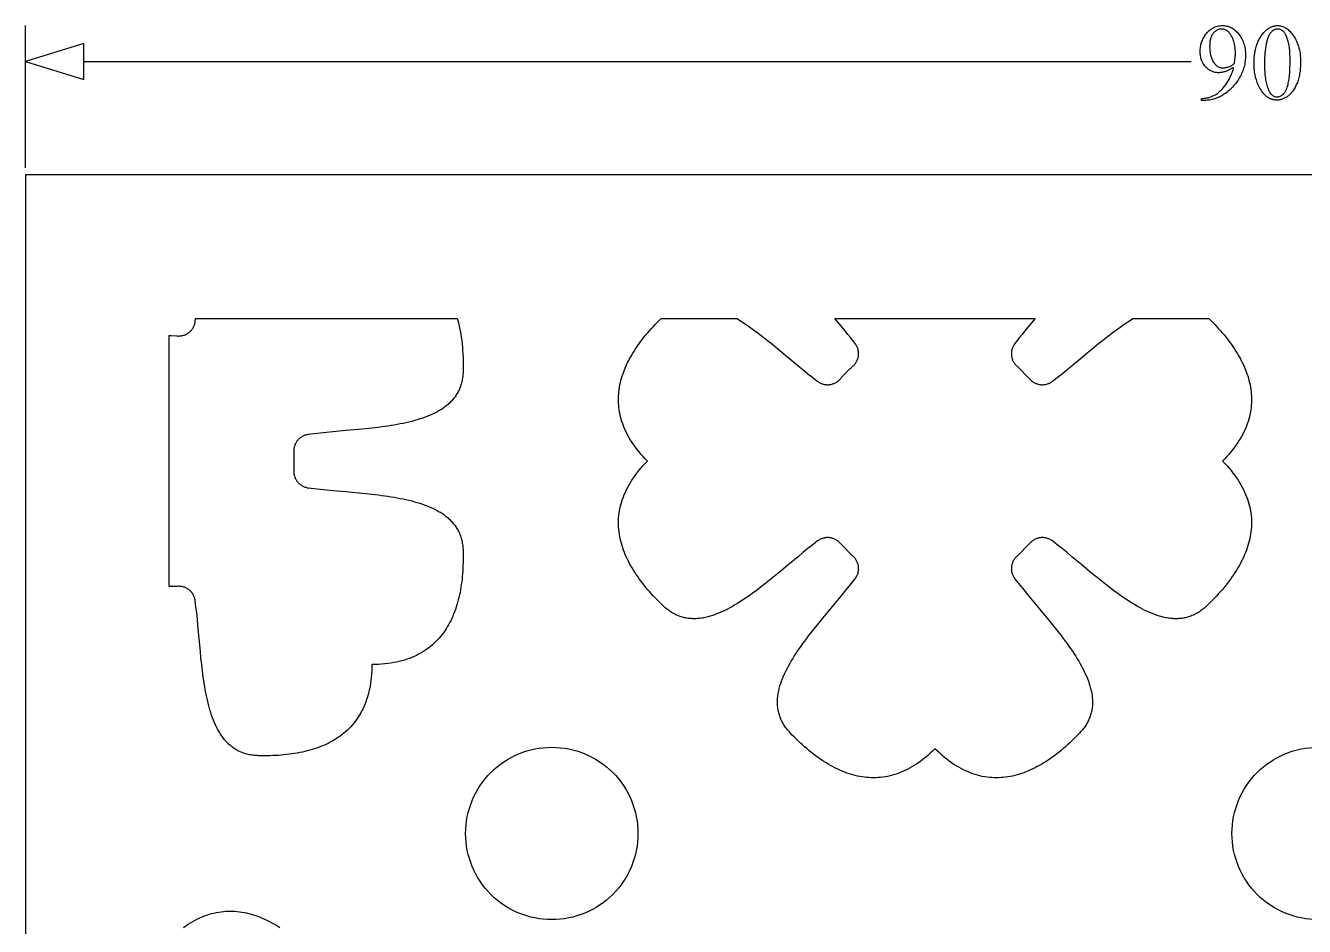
# Model space of a CAD drawing. Extents: x -1268 to 1319, y -900 to 956.
# Drawn here: x -629.1 to -183.9, y 638.5 to 952 of the extents above; entities that cross this region are included whole.
import ezdxf

# ---------------------------------------------------------------- set-up
doc = ezdxf.new("R2010")
doc.units = 0
doc.layers.add('DIMENSIONS', color=253, linetype='CONTINUOUS')
doc.layers.add('LAYER_1', color=7, linetype='CONTINUOUS')

msp = doc.modelspace()

# ---------------------------------------------------------------- linework, layer by layer
at = {"layer": 'DIMENSIONS'}
for points in [[(-629.08, 902.5), (-629.08, 951.98)], [(-608.85, 945.73), (-629.08, 939.48)], [(-608.85, 933.23), (-608.85, 945.73)], [(-629.08, 939.48), (-608.85, 933.23)], [(-608.85, 939.48), (-223.26, 939.48)]]:
    msp.add_lwpolyline(points, dxfattribs=at)
for points in [[(-219.64, 925.95), (-219.64, 926.63), (-219.34, 926.64), (-219.05, 926.66), (-218.75, 926.68), (-218.46, 926.72), (-218.17, 926.76), (-217.89, 926.81), (-217.61, 926.86), (-217.33, 926.93), (-217.05, 927), (-216.77, 927.09), (-216.5, 927.18), (-216.23, 927.27), (-215.96, 927.38), (-215.7, 927.5), (-215.44, 927.62), (-215.18, 927.75), (-214.92, 927.89), (-214.66, 928.04), (-214.41, 928.21), (-214.15, 928.39), (-213.9, 928.58), (-213.65, 928.78), (-213.4, 929), (-213.15, 929.23), (-212.9, 929.47), (-212.65, 929.73), (-212.4, 929.99), (-212.16, 930.27), (-211.91, 930.57), (-211.67, 930.87), (-211.43, 931.19), (-211.19, 931.52), (-210.95, 931.86), (-210.72, 932.2), (-210.51, 932.55), (-210.3, 932.9), (-210.1, 933.25), (-209.91, 933.61), (-209.73, 933.98), (-209.55, 934.34), (-209.39, 934.72), (-209.24, 935.09), (-209.09, 935.47), (-208.96, 935.86), (-208.83, 936.25), (-208.71, 936.64), (-208.6, 937.04), (-208.5, 937.44), (-208.86, 937.21), (-209.22, 937), (-209.57, 936.8), (-209.92, 936.62), (-210.26, 936.46), (-210.6, 936.3), (-210.93, 936.16), (-211.26, 936.04), (-211.59, 935.93), (-211.91, 935.84), (-212.22, 935.76), (-212.54, 935.69), (-212.84, 935.64), (-213.15, 935.6), (-213.45, 935.58), (-213.74, 935.57), (-214.07, 935.58), (-214.39, 935.61), (-214.7, 935.65), (-215.01, 935.7), (-215.31, 935.77), (-215.61, 935.86), (-215.9, 935.96), (-216.19, 936.08), (-216.47, 936.22), (-216.74, 936.37), (-217.01, 936.54), (-217.27, 936.72), (-217.53, 936.92), (-217.78, 937.13), (-218.02, 937.37), (-218.26, 937.61), (-218.49, 937.87), (-218.7, 938.14), (-218.9, 938.42), (-219.08, 938.71), (-219.25, 939.02), (-219.4, 939.33), (-219.54, 939.65), (-219.67, 939.98), (-219.78, 940.33), (-219.87, 940.68), (-219.95, 941.05), (-220.02, 941.42), (-220.07, 941.81), (-220.11, 942.2), (-220.13, 942.61), (-220.14, 943.02), (-220.13, 943.43), (-220.11, 943.83), (-220.07, 944.23), (-220.02, 944.62), (-219.95, 945), (-219.87, 945.38), (-219.78, 945.76), (-219.67, 946.13), (-219.54, 946.49), (-219.4, 946.84), (-219.25, 947.2), (-219.08, 947.54), (-218.9, 947.88), (-218.7, 948.22), (-218.49, 948.54), (-218.26, 948.87), (-217.97, 949.24), (-217.67, 949.6), (-217.36, 949.93), (-217.04, 950.23), (-216.71, 950.51), (-216.36, 950.77), (-216.01, 951), (-215.64, 951.2), (-215.27, 951.39), (-214.88, 951.55), (-214.49, 951.68), (-214.08, 951.79), (-213.66, 951.87), (-213.23, 951.93), (-212.79, 951.97), (-212.34, 951.98), (-211.96, 951.97), (-211.58, 951.94), (-211.22, 951.89), (-210.86, 951.82), (-210.5, 951.74), (-210.15, 951.63), (-209.81, 951.5), (-209.48, 951.35), (-209.16, 951.18), (-208.84, 950.99), (-208.52, 950.78), (-208.22, 950.55), (-207.92, 950.3), (-207.63, 950.04), (-207.34, 949.75), (-207.07, 949.44), (-206.74, 949.04), (-206.44, 948.63), (-206.15, 948.21), (-205.89, 947.77), (-205.65, 947.32), (-205.43, 946.87), (-205.23, 946.4), (-205.05, 945.92), (-204.89, 945.43), (-204.75, 944.92), (-204.64, 944.41), (-204.54, 943.88), (-204.47, 943.34), (-204.42, 942.79), (-204.39, 942.23), (-204.37, 941.66), (-204.38, 941.14), (-204.41, 940.63), (-204.45, 940.12), (-204.5, 939.61), (-204.57, 939.11), (-204.66, 938.61), (-204.77, 938.12), (-204.89, 937.63), (-205.02, 937.15), (-205.17, 936.67), (-205.34, 936.2), (-205.53, 935.73), (-205.73, 935.26), (-205.94, 934.8), (-206.17, 934.34), (-206.42, 933.89), (-206.68, 933.44), (-206.96, 933.01), (-207.25, 932.58), (-207.54, 932.16), (-207.86, 931.75), (-208.18, 931.36), (-208.52, 930.97), (-208.87, 930.59), (-209.23, 930.22), (-209.61, 929.86), (-209.99, 929.51), (-210.39, 929.17), (-210.81, 928.84), (-211.23, 928.52), (-211.67, 928.21), (-212.12, 927.91), (-212.49, 927.67), (-212.87, 927.45), (-213.25, 927.24), (-213.64, 927.05), (-214.03, 926.87), (-214.42, 926.71), (-214.82, 926.57), (-215.22, 926.44), (-215.63, 926.33), (-216.04, 926.23), (-216.45, 926.14), (-216.87, 926.07), (-217.29, 926.02), (-217.72, 925.98), (-218.15, 925.96), (-218.59, 925.95)], [(-208.21, 938.8), (-208.06, 939.94), (-207.96, 940.96), (-207.92, 941.42), (-207.9, 941.86), (-207.88, 942.26), (-207.88, 942.64), (-207.89, 943.09), (-207.92, 943.55), (-207.96, 944.02), (-208.03, 944.5), (-208.12, 944.98), (-208.22, 945.48), (-208.34, 945.98), (-208.49, 946.5), (-208.65, 947), (-208.82, 947.48), (-209.01, 947.92), (-209.22, 948.33), (-209.44, 948.71), (-209.56, 948.89), (-209.68, 949.07), (-209.81, 949.23), (-209.94, 949.39), (-210.07, 949.54), (-210.21, 949.68), (-210.35, 949.81), (-210.49, 949.94), (-210.64, 950.05), (-210.79, 950.16), (-210.94, 950.26), (-211.09, 950.35), (-211.24, 950.44), (-211.4, 950.51), (-211.56, 950.57), (-211.72, 950.63), (-211.89, 950.68), (-212.05, 950.72), (-212.22, 950.75), (-212.39, 950.77), (-212.57, 950.78), (-212.75, 950.79), (-212.95, 950.78), (-213.15, 950.76), (-213.35, 950.73), (-213.54, 950.69), (-213.73, 950.64), (-213.92, 950.58), (-214.1, 950.5), (-214.28, 950.42), (-214.46, 950.32), (-214.64, 950.21), (-214.81, 950.09), (-214.98, 949.96), (-215.14, 949.81), (-215.31, 949.66), (-215.47, 949.49), (-215.62, 949.31), (-215.77, 949.12), (-215.91, 948.92), (-216.04, 948.71), (-216.16, 948.48), (-216.27, 948.25), (-216.37, 948), (-216.47, 947.74), (-216.55, 947.48), (-216.62, 947.2), (-216.68, 946.9), (-216.74, 946.6), (-216.78, 946.29), (-216.81, 945.96), (-216.84, 945.63), (-216.85, 945.28), (-216.86, 944.92), (-216.85, 944.44), (-216.83, 943.98), (-216.8, 943.52), (-216.75, 943.08), (-216.7, 942.66), (-216.63, 942.24), (-216.54, 941.84), (-216.45, 941.46), (-216.34, 941.08), (-216.22, 940.72), (-216.08, 940.38), (-215.93, 940.04), (-215.77, 939.72), (-215.6, 939.41), (-215.41, 939.12), (-215.22, 938.84), (-215.06, 938.65), (-214.91, 938.47), (-214.75, 938.3), (-214.58, 938.14), (-214.41, 938), (-214.24, 937.87), (-214.06, 937.75), (-213.88, 937.65), (-213.69, 937.56), (-213.5, 937.48), (-213.31, 937.41), (-213.11, 937.35), (-212.9, 937.31), (-212.69, 937.28), (-212.48, 937.26), (-212.27, 937.25), (-212.05, 937.26), (-211.82, 937.28), (-211.59, 937.31), (-211.34, 937.35), (-211.08, 937.41), (-210.82, 937.48), (-210.54, 937.56), (-210.26, 937.66), (-209.97, 937.76), (-209.69, 937.88), (-209.42, 938.01), (-209.16, 938.15), (-208.91, 938.29), (-208.67, 938.45), (-208.44, 938.62)], [(-201.39, 938.82), (-201.38, 939.35), (-201.37, 939.87), (-201.34, 940.38), (-201.31, 940.88), (-201.26, 941.38), (-201.21, 941.86), (-201.14, 942.33), (-201.07, 942.8), (-200.98, 943.26), (-200.88, 943.7), (-200.78, 944.14), (-200.66, 944.57), (-200.54, 944.99), (-200.4, 945.39), (-200.25, 945.79), (-200.1, 946.19), (-199.93, 946.57), (-199.76, 946.93), (-199.58, 947.29), (-199.4, 947.63), (-199.21, 947.96), (-199.01, 948.28), (-198.81, 948.59), (-198.59, 948.88), (-198.38, 949.16), (-198.15, 949.43), (-197.92, 949.69), (-197.68, 949.93), (-197.44, 950.16), (-197.19, 950.38), (-196.93, 950.59), (-196.67, 950.79), (-196.46, 950.93), (-196.25, 951.07), (-196.04, 951.19), (-195.83, 951.31), (-195.62, 951.42), (-195.41, 951.52), (-195.2, 951.6), (-194.98, 951.68), (-194.77, 951.75), (-194.55, 951.81), (-194.33, 951.87), (-194.12, 951.91), (-193.9, 951.94), (-193.68, 951.96), (-193.46, 951.98), (-193.24, 951.98), (-192.88, 951.97), (-192.53, 951.94), (-192.18, 951.88), (-191.84, 951.8), (-191.5, 951.7), (-191.16, 951.57), (-190.84, 951.42), (-190.51, 951.25), (-190.19, 951.06), (-189.87, 950.84), (-189.56, 950.6), (-189.26, 950.33), (-188.95, 950.05), (-188.66, 949.74), (-188.36, 949.41), (-188.08, 949.05), (-187.73, 948.59), (-187.41, 948.1), (-187.11, 947.6), (-186.83, 947.07), (-186.57, 946.53), (-186.34, 945.97), (-186.12, 945.38), (-185.93, 944.77), (-185.77, 944.15), (-185.62, 943.5), (-185.5, 942.84), (-185.4, 942.15), (-185.32, 941.45), (-185.26, 940.72), (-185.23, 939.97), (-185.22, 939.21), (-185.22, 938.67), (-185.24, 938.14), (-185.26, 937.62), (-185.3, 937.11), (-185.34, 936.62), (-185.4, 936.13), (-185.46, 935.65), (-185.53, 935.18), (-185.62, 934.73), (-185.71, 934.28), (-185.81, 933.84), (-185.92, 933.42), (-186.05, 933), (-186.18, 932.59), (-186.32, 932.2), (-186.47, 931.81), (-186.63, 931.44), (-186.8, 931.08), (-186.97, 930.73), (-187.14, 930.4), (-187.32, 930.08), (-187.51, 929.77), (-187.7, 929.47), (-187.9, 929.19), (-188.1, 928.92), (-188.31, 928.66), (-188.52, 928.42), (-188.74, 928.19), (-188.97, 927.97), (-189.2, 927.77), (-189.43, 927.58), (-189.67, 927.4), (-189.91, 927.23), (-190.16, 927.08), (-190.4, 926.93), (-190.64, 926.8), (-190.87, 926.67), (-191.11, 926.56), (-191.35, 926.46), (-191.58, 926.37), (-191.82, 926.29), (-192.05, 926.22), (-192.28, 926.16), (-192.51, 926.11), (-192.74, 926.07), (-192.97, 926.05), (-193.2, 926.03), (-193.42, 926.02), (-193.65, 926.03), (-193.87, 926.04), (-194.08, 926.06), (-194.3, 926.09), (-194.51, 926.13), (-194.72, 926.17), (-194.93, 926.23), (-195.14, 926.29), (-195.34, 926.36), (-195.54, 926.44), (-195.74, 926.52), (-195.94, 926.62), (-196.13, 926.72), (-196.32, 926.83), (-196.51, 926.95), (-196.7, 927.08), (-196.89, 927.22), (-197.07, 927.36), (-197.25, 927.51), (-197.43, 927.67), (-197.6, 927.84), (-197.78, 928.02), (-198.11, 928.4), (-198.44, 928.81), (-198.77, 929.26), (-199.08, 929.74), (-199.38, 930.25), (-199.62, 930.7), (-199.85, 931.16), (-200.06, 931.63), (-200.26, 932.12), (-200.44, 932.61), (-200.6, 933.12), (-200.75, 933.64), (-200.89, 934.17), (-201, 934.71), (-201.11, 935.26), (-201.19, 935.83), (-201.26, 936.4), (-201.32, 936.99), (-201.36, 937.59), (-201.38, 938.2)], [(-197.77, 938.36), (-197.77, 937.72), (-197.75, 937.1), (-197.73, 936.49), (-197.69, 935.9), (-197.65, 935.32), (-197.6, 934.75), (-197.53, 934.21), (-197.46, 933.67), (-197.37, 933.15), (-197.28, 932.65), (-197.17, 932.16), (-197.06, 931.68), (-196.93, 931.22), (-196.8, 930.78), (-196.66, 930.35), (-196.5, 929.93), (-196.37, 929.6), (-196.22, 929.29), (-196.07, 929), (-195.91, 928.73), (-195.74, 928.48), (-195.57, 928.26), (-195.39, 928.06), (-195.19, 927.87), (-194.99, 927.71), (-194.79, 927.57), (-194.57, 927.45), (-194.35, 927.36), (-194.11, 927.28), (-193.87, 927.23), (-193.62, 927.2), (-193.37, 927.19), (-193.12, 927.2), (-192.87, 927.24), (-192.61, 927.31), (-192.35, 927.41), (-192.09, 927.54), (-191.83, 927.69), (-191.57, 927.87), (-191.3, 928.08), (-191.17, 928.2), (-191.04, 928.32), (-190.92, 928.46), (-190.8, 928.6), (-190.69, 928.76), (-190.57, 928.92), (-190.47, 929.09), (-190.36, 929.28), (-190.26, 929.47), (-190.17, 929.67), (-189.99, 930.1), (-189.83, 930.57), (-189.68, 931.08), (-189.58, 931.48), (-189.48, 931.91), (-189.39, 932.36), (-189.31, 932.82), (-189.23, 933.31), (-189.16, 933.82), (-189.1, 934.35), (-189.04, 934.9), (-189, 935.47), (-188.95, 936.06), (-188.92, 936.67), (-188.89, 937.3), (-188.85, 938.62), (-188.83, 940.02), (-188.85, 941.07), (-188.89, 942.07), (-188.92, 942.55), (-188.96, 943.03), (-189, 943.49), (-189.05, 943.94), (-189.11, 944.38), (-189.18, 944.81), (-189.25, 945.23), (-189.33, 945.64), (-189.42, 946.03), (-189.51, 946.42), (-189.61, 946.79), (-189.72, 947.15), (-189.89, 947.66), (-190.07, 948.14), (-190.27, 948.57), (-190.48, 948.96), (-190.59, 949.15), (-190.7, 949.32), (-190.81, 949.48), (-190.93, 949.64), (-191.05, 949.78), (-191.18, 949.92), (-191.3, 950.04), (-191.43, 950.16), (-191.63, 950.3), (-191.83, 950.42), (-192.04, 950.53), (-192.27, 950.61), (-192.5, 950.68), (-192.74, 950.73), (-193, 950.76), (-193.26, 950.77), (-193.41, 950.76), (-193.57, 950.75), (-193.72, 950.73), (-193.87, 950.7), (-194.01, 950.66), (-194.16, 950.61), (-194.3, 950.55), (-194.44, 950.49), (-194.58, 950.41), (-194.72, 950.33), (-194.85, 950.24), (-194.98, 950.13), (-195.11, 950.02), (-195.24, 949.91), (-195.37, 949.78), (-195.49, 949.64), (-195.65, 949.44), (-195.81, 949.23), (-195.96, 949.01), (-196.1, 948.77), (-196.24, 948.51), (-196.36, 948.25), (-196.49, 947.97), (-196.6, 947.67), (-196.71, 947.37), (-196.82, 947.05), (-196.91, 946.71), (-197, 946.36), (-197.09, 946), (-197.16, 945.62), (-197.23, 945.23), (-197.3, 944.83), (-197.41, 944.01), (-197.5, 943.19), (-197.59, 942.38), (-197.65, 941.57), (-197.71, 940.76), (-197.74, 939.96), (-197.77, 939.16)]]:
    msp.add_lwpolyline(points, close=True, dxfattribs=at)
at = {"layer": 'LAYER_1'}
for points in [[(-629.08, -900), (270.92, -900), (270.92, 900), (-629.08, 900)], [(-476.77, 831.66), (-476.79, 831.18), (-476.82, 830.71), (-476.86, 830.24), (-476.91, 829.79), (-476.97, 829.34), (-477.04, 828.9), (-477.13, 828.46), (-477.22, 828.04), (-477.32, 827.62), (-477.44, 827.21), (-477.56, 826.8), (-477.7, 826.41), (-477.84, 826.02), (-477.99, 825.64), (-478.16, 825.26), (-478.33, 824.89), (-478.51, 824.53), (-478.71, 824.18), (-478.91, 823.83), (-479.12, 823.49), (-479.34, 823.16), (-479.56, 822.83), (-479.8, 822.51), (-480.05, 822.2), (-480.3, 821.89), (-480.56, 821.59), (-480.83, 821.29), (-481.11, 821), (-481.4, 820.72), (-481.69, 820.44), (-481.99, 820.17), (-482.31, 819.9), (-482.62, 819.64), (-482.95, 819.39), (-483.28, 819.14), (-483.62, 818.9), (-483.97, 818.66), (-484.32, 818.43), (-484.68, 818.2), (-485.05, 817.98), (-485.43, 817.76), (-485.81, 817.55), (-486.59, 817.14), (-487.4, 816.75), (-488.23, 816.38), (-489.08, 816.03), (-489.96, 815.69), (-490.86, 815.37), (-491.77, 815.07), (-492.71, 814.78), (-493.67, 814.51), (-494.64, 814.25), (-495.63, 814), (-496.64, 813.77), (-497.66, 813.55), (-498.7, 813.34), (-499.74, 813.14), (-500.8, 812.96), (-501.88, 812.78), (-502.96, 812.62), (-504.05, 812.46), (-505.15, 812.31), (-506.26, 812.16), (-508.49, 811.9), (-510.75, 811.65), (-513.01, 811.43), (-517.56, 811.01), (-522.06, 810.6), (-524.28, 810.39), (-526.46, 810.17), (-528.61, 809.92), (-529.67, 809.8), (-530.71, 809.66), (-531, 809.61), (-531.28, 809.56), (-531.55, 809.48), (-531.82, 809.4), (-532.08, 809.3), (-532.33, 809.19), (-532.58, 809.07), (-532.82, 808.94), (-533.05, 808.8), (-533.28, 808.65), (-533.5, 808.49), (-533.71, 808.31), (-533.91, 808.13), (-534.1, 807.94), (-534.28, 807.75), (-534.45, 807.54), (-534.62, 807.32), (-534.77, 807.1), (-534.91, 806.87), (-535.05, 806.64), (-535.17, 806.4), (-535.28, 806.15), (-535.38, 805.9), (-535.47, 805.64), (-535.54, 805.37), (-535.6, 805.11), (-535.65, 804.83), (-535.69, 804.56), (-535.72, 804.28), (-535.73, 804), (-535.72, 803.71), (-535.71, 803.42), (-535.71, 797.36), (-535.72, 797.08), (-535.73, 796.79), (-535.72, 796.51), (-535.69, 796.23), (-535.65, 795.95), (-535.6, 795.68), (-535.54, 795.41), (-535.47, 795.15), (-535.38, 794.89), (-535.28, 794.64), (-535.17, 794.39), (-535.05, 794.15), (-534.91, 793.91), (-534.77, 793.69), (-534.62, 793.46), (-534.45, 793.25), (-534.28, 793.04), (-534.1, 792.84), (-533.91, 792.65), (-533.71, 792.47), (-533.5, 792.3), (-533.28, 792.14), (-533.05, 791.99), (-532.82, 791.85), (-532.58, 791.71), (-532.33, 791.59), (-532.08, 791.49), (-531.82, 791.39), (-531.55, 791.3), (-531.28, 791.23), (-531, 791.17), (-530.71, 791.13), (-528.61, 790.86), (-526.46, 790.62), (-524.28, 790.4), (-522.06, 790.19), (-517.56, 789.78), (-515.29, 789.57), (-513.01, 789.36), (-510.75, 789.13), (-508.49, 788.89), (-506.26, 788.62), (-505.15, 788.48), (-504.05, 788.33), (-502.96, 788.17), (-501.88, 788.01), (-500.8, 787.83), (-499.74, 787.64), (-498.7, 787.45), (-497.66, 787.24), (-496.64, 787.02), (-495.63, 786.79), (-494.64, 786.54), (-493.67, 786.28), (-492.71, 786.01), (-491.77, 785.72), (-490.86, 785.42), (-489.96, 785.1), (-489.08, 784.76), (-488.23, 784.41), (-487.4, 784.04), (-486.59, 783.65), (-485.81, 783.24), (-485.43, 783.03), (-485.05, 782.81), (-484.68, 782.59), (-484.32, 782.36), (-483.97, 782.13), (-483.62, 781.89), (-483.28, 781.65), (-482.95, 781.4), (-482.62, 781.14), (-482.31, 780.88), (-481.99, 780.62), (-481.69, 780.35), (-481.4, 780.07), (-481.11, 779.79), (-480.83, 779.5), (-480.56, 779.2), (-480.3, 778.9), (-480.05, 778.59), (-479.8, 778.28), (-479.56, 777.96), (-479.34, 777.63), (-479.12, 777.3), (-478.91, 776.96), (-478.71, 776.61), (-478.51, 776.26), (-478.33, 775.89), (-478.16, 775.53), (-477.99, 775.15), (-477.84, 774.77), (-477.7, 774.38), (-477.56, 773.98), (-477.44, 773.58), (-477.32, 773.17), (-477.22, 772.75), (-477.13, 772.33), (-477.04, 771.89), (-476.97, 771.45), (-476.91, 771), (-476.86, 770.54), (-476.82, 770.08), (-476.79, 769.61), (-476.77, 769.12), (-476.75, 768.11), (-476.75, 767.11), (-476.75, 766.11), (-476.77, 765.12), (-476.8, 764.13), (-476.84, 763.16), (-476.9, 762.19), (-476.97, 761.23), (-477.05, 760.27), (-477.14, 759.33), (-477.25, 758.39), (-477.38, 757.46), (-477.52, 756.54), (-477.67, 755.64), (-477.84, 754.74), (-478.02, 753.85), (-478.22, 752.97), (-478.43, 752.11), (-478.66, 751.25), (-478.91, 750.41), (-479.17, 749.58), (-479.44, 748.76), (-479.74, 747.95), (-480.05, 747.16), (-480.37, 746.38), (-480.72, 745.61), (-481.08, 744.86), (-481.46, 744.12), (-481.85, 743.4), (-482.27, 742.69), (-482.7, 741.99), (-483.15, 741.31), (-483.62, 740.65), (-484.11, 740), (-484.61, 739.37), (-485.14, 738.76), (-485.68, 738.16), (-486.25, 737.58), (-486.83, 737.02), (-487.44, 736.48), (-488.06, 735.95), (-488.71, 735.44), (-489.37, 734.95), (-490.06, 734.48), (-490.77, 734.03), (-491.5, 733.6), (-492.25, 733.19), (-493.02, 732.8), (-493.81, 732.44), (-494.63, 732.09), (-495.47, 731.76), (-496.33, 731.46), (-497.21, 731.17), (-498.12, 730.91), (-499.05, 730.67), (-500, 730.46), (-500.97, 730.27), (-501.97, 730.1), (-503, 729.96), (-504.05, 729.84), (-505.12, 729.74), (-506.22, 729.67), (-507.34, 729.62), (-508.49, 729.6), (-508.51, 728.46), (-508.55, 727.33), (-508.62, 726.24), (-508.72, 725.16), (-508.84, 724.12), (-508.98, 723.09), (-509.15, 722.09), (-509.34, 721.12), (-509.56, 720.16), (-509.8, 719.23), (-510.06, 718.33), (-510.34, 717.44), (-510.64, 716.58), (-510.97, 715.74), (-511.32, 714.93), (-511.69, 714.13), (-512.08, 713.36), (-512.49, 712.61), (-512.92, 711.88), (-513.37, 711.18), (-513.84, 710.49), (-514.32, 709.82), (-514.83, 709.18), (-515.36, 708.55), (-515.9, 707.95), (-516.47, 707.37), (-517.04, 706.8), (-517.64, 706.26), (-518.26, 705.73), (-518.89, 705.22), (-519.53, 704.74), (-520.2, 704.27), (-520.88, 703.82), (-521.57, 703.38), (-522.28, 702.97), (-523, 702.57), (-523.74, 702.19), (-524.5, 701.83), (-525.26, 701.49), (-526.04, 701.16), (-526.84, 700.85), (-527.64, 700.56), (-528.46, 700.28), (-529.29, 700.02), (-530.13, 699.78), (-530.99, 699.55), (-531.86, 699.34), (-532.73, 699.14), (-533.62, 698.96), (-534.52, 698.79), (-535.43, 698.63), (-536.34, 698.5), (-537.27, 698.37), (-538.21, 698.26), (-539.15, 698.17), (-540.11, 698.08), (-541.07, 698.01), (-542.04, 697.96), (-543.02, 697.92), (-544, 697.89), (-544.99, 697.87), (-545.99, 697.86), (-547, 697.87), (-548.01, 697.89), (-548.49, 697.91), (-548.96, 697.94), (-549.43, 697.98), (-549.88, 698.03), (-550.33, 698.09), (-550.77, 698.16), (-551.21, 698.24), (-551.63, 698.34), (-552.05, 698.44), (-552.46, 698.56), (-552.87, 698.68), (-553.26, 698.81), (-553.65, 698.96), (-554.03, 699.11), (-554.41, 699.28), (-554.78, 699.45), (-555.14, 699.63), (-555.49, 699.82), (-555.84, 700.02), (-556.18, 700.23), (-556.51, 700.45), (-556.84, 700.68), (-557.16, 700.92), (-557.47, 701.16), (-557.78, 701.42), (-558.08, 701.68), (-558.38, 701.95), (-558.67, 702.23), (-558.95, 702.51), (-559.23, 702.81), (-559.5, 703.11), (-559.77, 703.42), (-560.03, 703.74), (-560.28, 704.07), (-560.53, 704.4), (-560.77, 704.74), (-561.01, 705.09), (-561.24, 705.44), (-561.47, 705.8), (-561.69, 706.17), (-561.91, 706.54), (-562.12, 706.93), (-562.53, 707.71), (-562.92, 708.51), (-563.29, 709.35), (-563.65, 710.2), (-563.98, 711.08), (-564.3, 711.97), (-564.6, 712.89), (-564.89, 713.83), (-565.17, 714.79), (-565.42, 715.76), (-565.67, 716.75), (-565.9, 717.76), (-566.12, 718.78), (-566.33, 719.81), (-566.53, 720.86), (-566.71, 721.92), (-566.89, 722.99), (-567.06, 724.08), (-567.21, 725.17), (-567.36, 726.27), (-567.51, 727.38), (-567.77, 729.61), (-568.02, 731.87), (-568.24, 734.13), (-568.66, 738.67), (-569.07, 743.17), (-569.28, 745.39), (-569.51, 747.58), (-569.75, 749.73), (-569.88, 750.78), (-570.01, 751.83), (-570.06, 752.11), (-570.12, 752.39), (-570.19, 752.67), (-570.27, 752.93), (-570.37, 753.19), (-570.48, 753.45), (-570.6, 753.7), (-570.73, 753.94), (-570.87, 754.17), (-571.02, 754.4), (-571.18, 754.61), (-571.36, 754.82), (-571.54, 755.02), (-571.73, 755.22), (-571.93, 755.4), (-572.13, 755.57), (-572.35, 755.74), (-572.57, 755.89), (-572.8, 756.03), (-573.03, 756.16), (-573.27, 756.29), (-573.52, 756.4), (-573.77, 756.5), (-574.03, 756.58), (-574.3, 756.66), (-574.57, 756.72), (-574.84, 756.77), (-575.11, 756.81), (-575.39, 756.83), (-575.67, 756.84), (-575.96, 756.84), (-576.25, 756.82), (-579.08, 756.82), (-579.08, 779.67), (-579.08, 821.11), (-579.08, 844.07), (-578.35, 844.07), (-576.5, 843.99), (-576.25, 843.97), (-575.96, 843.95), (-575.67, 843.95), (-575.39, 843.96), (-575.11, 843.98), (-574.84, 844.02), (-574.57, 844.07), (-574.3, 844.13), (-574.03, 844.21), (-573.77, 844.29), (-573.52, 844.39), (-573.27, 844.5), (-573.03, 844.62), (-572.8, 844.76), (-572.57, 844.9), (-572.35, 845.05), (-572.13, 845.22), (-571.93, 845.39), (-571.73, 845.57), (-571.54, 845.76), (-571.36, 845.97), (-571.18, 846.17), (-571.02, 846.39), (-570.87, 846.62), (-570.73, 846.85), (-570.6, 847.09), (-570.48, 847.34), (-570.37, 847.59), (-570.27, 847.86), (-570.19, 848.12), (-570.12, 848.4), (-570.06, 848.67), (-570.01, 848.96), (-569.88, 850), (-478.8, 850), (-478.51, 848.96), (-478.24, 847.91), (-478, 846.84), (-477.78, 845.75), (-477.58, 844.64), (-477.41, 843.53), (-477.25, 842.4), (-477.12, 841.25), (-477.01, 840.09), (-476.92, 838.92), (-476.85, 837.74), (-476.79, 836.54), (-476.76, 835.34), (-476.75, 834.12), (-476.75, 832.9)], [(-212.37, 800.39), (-211.57, 799.57), (-210.81, 798.74), (-210.08, 797.92), (-209.39, 797.09), (-208.74, 796.26), (-208.11, 795.44), (-207.52, 794.61), (-206.97, 793.79), (-206.45, 792.96), (-205.96, 792.14), (-205.5, 791.31), (-205.08, 790.49), (-204.68, 789.66), (-204.32, 788.84), (-203.99, 788.02), (-203.69, 787.19), (-203.42, 786.37), (-203.18, 785.55), (-202.97, 784.73), (-202.79, 783.91), (-202.63, 783.1), (-202.51, 782.28), (-202.41, 781.46), (-202.34, 780.65), (-202.3, 779.84), (-202.28, 779.03), (-202.29, 778.22), (-202.33, 777.41), (-202.39, 776.6), (-202.48, 775.8), (-202.59, 775), (-202.73, 774.2), (-202.89, 773.4), (-203.08, 772.6), (-203.29, 771.81), (-203.52, 771.02), (-203.77, 770.23), (-204.05, 769.44), (-204.35, 768.65), (-204.67, 767.87), (-205.01, 767.09), (-205.37, 766.31), (-205.76, 765.54), (-206.16, 764.77), (-206.58, 764), (-207.03, 763.23), (-207.49, 762.47), (-207.97, 761.71), (-208.47, 760.95), (-208.98, 760.2), (-209.52, 759.45), (-210.07, 758.7), (-210.64, 757.96), (-211.22, 757.21), (-211.82, 756.48), (-212.44, 755.75), (-213.07, 755.02), (-213.72, 754.29), (-214.38, 753.57), (-215.05, 752.85), (-215.74, 752.14), (-216.44, 751.43), (-217.16, 750.72), (-217.89, 750.02), (-218.24, 749.7), (-218.59, 749.38), (-218.95, 749.08), (-219.31, 748.79), (-219.67, 748.52), (-220.04, 748.26), (-220.4, 748.01), (-220.77, 747.78), (-221.14, 747.55), (-221.51, 747.34), (-221.88, 747.15), (-222.26, 746.96), (-222.63, 746.79), (-223.01, 746.63), (-223.39, 746.48), (-223.78, 746.34), (-224.16, 746.21), (-224.55, 746.1), (-224.93, 745.99), (-225.32, 745.9), (-225.71, 745.82), (-226.11, 745.75), (-226.5, 745.69), (-226.9, 745.64), (-227.29, 745.61), (-227.69, 745.58), (-228.09, 745.56), (-228.49, 745.55), (-228.9, 745.55), (-229.3, 745.57), (-229.71, 745.59), (-230.11, 745.62), (-230.52, 745.66), (-230.93, 745.71), (-231.34, 745.77), (-231.76, 745.84), (-232.17, 745.92), (-232.58, 746), (-233, 746.1), (-233.42, 746.2), (-233.84, 746.31), (-234.26, 746.43), (-235.1, 746.7), (-235.94, 746.99), (-236.79, 747.32), (-237.65, 747.67), (-238.51, 748.05), (-239.37, 748.46), (-240.23, 748.9), (-241.1, 749.35), (-241.97, 749.84), (-242.84, 750.34), (-243.71, 750.87), (-244.59, 751.42), (-245.46, 751.98), (-246.34, 752.57), (-247.22, 753.17), (-248.11, 753.79), (-248.99, 754.42), (-249.87, 755.07), (-250.76, 755.73), (-251.64, 756.4), (-252.52, 757.08), (-254.29, 758.48), (-256.06, 759.9), (-257.82, 761.34), (-261.33, 764.26), (-264.8, 767.15), (-266.52, 768.57), (-268.22, 769.96), (-269.91, 771.31), (-270.75, 771.96), (-271.59, 772.61), (-271.82, 772.77), (-272.06, 772.93), (-272.3, 773.07), (-272.55, 773.2), (-272.8, 773.32), (-273.06, 773.42), (-273.32, 773.51), (-273.58, 773.59), (-273.85, 773.65), (-274.12, 773.71), (-274.38, 773.74), (-274.65, 773.77), (-274.92, 773.79), (-275.19, 773.79), (-275.46, 773.78), (-275.73, 773.75), (-276, 773.72), (-276.26, 773.67), (-276.53, 773.61), (-276.79, 773.53), (-277.04, 773.45), (-277.3, 773.35), (-277.55, 773.24), (-277.79, 773.12), (-278.03, 772.99), (-278.27, 772.84), (-278.49, 772.69), (-278.72, 772.52), (-278.93, 772.34), (-279.14, 772.15), (-279.34, 771.94), (-279.53, 771.73), (-283.81, 767.44), (-284.03, 767.25), (-284.23, 767.05), (-284.42, 766.84), (-284.6, 766.63), (-284.77, 766.41), (-284.93, 766.18), (-285.07, 765.95), (-285.21, 765.71), (-285.33, 765.46), (-285.44, 765.21), (-285.53, 764.96), (-285.62, 764.7), (-285.69, 764.44), (-285.75, 764.18), (-285.8, 763.91), (-285.84, 763.65), (-285.86, 763.38), (-285.87, 763.11), (-285.87, 762.84), (-285.86, 762.57), (-285.83, 762.3), (-285.79, 762.03), (-285.74, 761.76), (-285.67, 761.5), (-285.6, 761.24), (-285.51, 760.98), (-285.4, 760.72), (-285.29, 760.47), (-285.16, 760.22), (-285.01, 759.97), (-284.86, 759.73), (-284.69, 759.5), (-283.39, 757.83), (-282.04, 756.14), (-280.66, 754.43), (-279.24, 752.72), (-276.34, 749.24), (-274.88, 747.49), (-273.43, 745.74), (-271.98, 743.97), (-270.56, 742.21), (-269.17, 740.44), (-268.49, 739.56), (-267.82, 738.67), (-267.16, 737.79), (-266.51, 736.9), (-265.87, 736.02), (-265.26, 735.14), (-264.65, 734.26), (-264.07, 733.38), (-263.5, 732.5), (-262.96, 731.63), (-262.43, 730.75), (-261.92, 729.88), (-261.44, 729.01), (-260.98, 728.15), (-260.55, 727.28), (-260.14, 726.42), (-259.75, 725.56), (-259.4, 724.71), (-259.08, 723.86), (-258.78, 723.01), (-258.52, 722.17), (-258.4, 721.75), (-258.29, 721.33), (-258.18, 720.92), (-258.09, 720.5), (-258, 720.09), (-257.92, 719.67), (-257.86, 719.26), (-257.8, 718.85), (-257.75, 718.44), (-257.71, 718.03), (-257.67, 717.62), (-257.65, 717.22), (-257.64, 716.81), (-257.64, 716.41), (-257.64, 716.01), (-257.66, 715.61), (-257.69, 715.21), (-257.73, 714.81), (-257.78, 714.41), (-257.84, 714.02), (-257.91, 713.63), (-257.99, 713.24), (-258.08, 712.85), (-258.18, 712.46), (-258.3, 712.07), (-258.42, 711.69), (-258.56, 711.31), (-258.71, 710.93), (-258.87, 710.55), (-259.04, 710.17), (-259.23, 709.8), (-259.43, 709.42), (-259.64, 709.05), (-259.86, 708.68), (-260.1, 708.32), (-260.34, 707.95), (-260.6, 707.59), (-260.88, 707.23), (-261.17, 706.87), (-261.47, 706.51), (-261.78, 706.15), (-262.11, 705.8), (-262.81, 705.07), (-263.51, 704.36), (-264.22, 703.66), (-264.94, 702.97), (-265.65, 702.29), (-266.38, 701.63), (-267.1, 700.98), (-267.83, 700.35), (-268.56, 699.74), (-269.3, 699.14), (-270.04, 698.55), (-270.78, 697.98), (-271.53, 697.43), (-272.28, 696.9), (-273.03, 696.38), (-273.79, 695.88), (-274.55, 695.4), (-275.31, 694.94), (-276.08, 694.5), (-276.85, 694.08), (-277.62, 693.67), (-278.4, 693.29), (-279.17, 692.93), (-279.95, 692.58), (-280.74, 692.26), (-281.52, 691.97), (-282.31, 691.69), (-283.1, 691.43), (-283.89, 691.2), (-284.69, 690.99), (-285.48, 690.81), (-286.28, 690.65), (-287.08, 690.51), (-287.88, 690.4), (-288.69, 690.31), (-289.49, 690.25), (-290.3, 690.21), (-291.11, 690.2), (-291.92, 690.21), (-292.74, 690.26), (-293.55, 690.33), (-294.36, 690.42), (-295.18, 690.55), (-296, 690.7), (-296.82, 690.88), (-297.64, 691.1), (-298.46, 691.34), (-299.28, 691.61), (-300.1, 691.91), (-300.92, 692.24), (-301.75, 692.6), (-302.57, 692.99), (-303.4, 693.42), (-304.22, 693.87), (-305.05, 694.36), (-305.87, 694.88), (-306.7, 695.44), (-307.52, 696.03), (-308.35, 696.65), (-309.18, 697.31), (-310, 698), (-310.83, 698.72), (-311.65, 699.49), (-312.48, 700.28), (-313.3, 699.49), (-314.13, 698.72), (-314.96, 698), (-315.78, 697.31), (-316.61, 696.65), (-317.43, 696.03), (-318.26, 695.44), (-319.09, 694.88), (-319.91, 694.36), (-320.74, 693.87), (-321.56, 693.42), (-322.39, 692.99), (-323.21, 692.6), (-324.03, 692.24), (-324.86, 691.91), (-325.68, 691.61), (-326.5, 691.34), (-327.32, 691.1), (-328.14, 690.88), (-328.96, 690.7), (-329.78, 690.55), (-330.59, 690.42), (-331.41, 690.33), (-332.22, 690.26), (-333.03, 690.21), (-333.85, 690.2), (-334.65, 690.21), (-335.46, 690.25), (-336.27, 690.31), (-337.07, 690.4), (-337.88, 690.51), (-338.68, 690.65), (-339.47, 690.81), (-340.27, 690.99), (-341.07, 691.2), (-341.86, 691.43), (-342.65, 691.69), (-343.44, 691.97), (-344.22, 692.26), (-345, 692.58), (-345.78, 692.93), (-346.56, 693.29), (-347.34, 693.67), (-348.11, 694.08), (-348.88, 694.5), (-349.64, 694.94), (-350.41, 695.4), (-351.17, 695.88), (-351.92, 696.38), (-352.68, 696.9), (-353.43, 697.43), (-354.17, 697.98), (-354.92, 698.55), (-355.66, 699.14), (-356.39, 699.74), (-357.13, 700.35), (-357.86, 700.98), (-358.58, 701.63), (-359.3, 702.29), (-360.02, 702.97), (-360.73, 703.66), (-361.44, 704.36), (-362.15, 705.07), (-362.85, 705.8), (-363.18, 706.15), (-363.49, 706.51), (-363.79, 706.87), (-364.08, 707.23), (-364.35, 707.59), (-364.61, 707.95), (-364.86, 708.32), (-365.1, 708.68), (-365.32, 709.05), (-365.53, 709.42), (-365.73, 709.8), (-365.91, 710.17), (-366.09, 710.55), (-366.25, 710.93), (-366.4, 711.31), (-366.53, 711.69), (-366.66, 712.07), (-366.78, 712.46), (-366.88, 712.85), (-366.97, 713.24), (-367.05, 713.63), (-367.12, 714.02), (-367.18, 714.41), (-367.23, 714.81), (-367.27, 715.21), (-367.3, 715.61), (-367.31, 716.01), (-367.32, 716.41), (-367.32, 716.81), (-367.31, 717.22), (-367.28, 717.62), (-367.25, 718.03), (-367.21, 718.44), (-367.16, 718.85), (-367.1, 719.26), (-367.03, 719.67), (-366.96, 720.09), (-366.87, 720.5), (-366.78, 720.92), (-366.67, 721.33), (-366.56, 721.75), (-366.44, 722.17), (-366.18, 723.01), (-365.88, 723.86), (-365.56, 724.71), (-365.2, 725.56), (-364.82, 726.42), (-364.41, 727.28), (-363.98, 728.15), (-363.52, 729.01), (-363.04, 729.88), (-362.53, 730.75), (-362, 731.63), (-361.46, 732.5), (-360.89, 733.38), (-360.3, 734.26), (-359.7, 735.14), (-359.08, 736.02), (-358.45, 736.9), (-357.8, 737.79), (-357.14, 738.67), (-356.47, 739.56), (-355.79, 740.44), (-354.4, 742.21), (-352.97, 743.97), (-351.53, 745.74), (-348.62, 749.24), (-345.72, 752.72), (-344.3, 754.43), (-342.91, 756.14), (-341.57, 757.83), (-340.91, 758.67), (-340.27, 759.5), (-340.1, 759.73), (-339.94, 759.97), (-339.8, 760.22), (-339.67, 760.47), (-339.56, 760.72), (-339.45, 760.98), (-339.36, 761.24), (-339.28, 761.5), (-339.22, 761.76), (-339.17, 762.03), (-339.13, 762.3), (-339.1, 762.57), (-339.09, 762.84), (-339.09, 763.11), (-339.1, 763.38), (-339.12, 763.65), (-339.16, 763.91), (-339.2, 764.18), (-339.27, 764.44), (-339.34, 764.7), (-339.42, 764.96), (-339.52, 765.21), (-339.63, 765.46), (-339.75, 765.71), (-339.88, 765.95), (-340.03, 766.18), (-340.19, 766.41), (-340.35, 766.63), (-340.53, 766.84), (-340.73, 767.05), (-340.93, 767.25), (-341.15, 767.44), (-345.43, 771.73), (-345.62, 771.94), (-345.82, 772.15), (-346.03, 772.34), (-346.24, 772.52), (-346.46, 772.69), (-346.69, 772.84), (-346.93, 772.99), (-347.17, 773.12), (-347.41, 773.24), (-347.66, 773.35), (-347.91, 773.45), (-348.17, 773.53), (-348.43, 773.61), (-348.69, 773.67), (-348.96, 773.72), (-349.23, 773.75), (-349.49, 773.78), (-349.76, 773.79), (-350.03, 773.79), (-350.3, 773.77), (-350.57, 773.74), (-350.84, 773.71), (-351.11, 773.65), (-351.37, 773.59), (-351.64, 773.51), (-351.9, 773.42), (-352.15, 773.32), (-352.41, 773.2), (-352.65, 773.07), (-352.9, 772.93), (-353.14, 772.77), (-353.37, 772.61), (-355.04, 771.31), (-356.73, 769.96), (-358.44, 768.57), (-360.16, 767.15), (-363.63, 764.26), (-365.38, 762.8), (-367.14, 761.34), (-368.9, 759.9), (-370.66, 758.48), (-372.43, 757.08), (-373.32, 756.4), (-374.2, 755.73), (-375.09, 755.07), (-375.97, 754.42), (-376.85, 753.79), (-377.73, 753.17), (-378.61, 752.57), (-379.49, 751.98), (-380.37, 751.42), (-381.25, 750.87), (-382.12, 750.34), (-382.99, 749.84), (-383.86, 749.35), (-384.73, 748.9), (-385.59, 748.46), (-386.45, 748.05), (-387.31, 747.67), (-388.16, 747.32), (-389.01, 746.99), (-389.86, 746.7), (-390.7, 746.43), (-391.12, 746.31), (-391.54, 746.2), (-391.96, 746.1), (-392.37, 746), (-392.79, 745.92), (-393.2, 745.84), (-393.61, 745.77), (-394.03, 745.71), (-394.44, 745.66), (-394.84, 745.62), (-395.25, 745.59), (-395.66, 745.57), (-396.06, 745.55), (-396.46, 745.55), (-396.87, 745.56), (-397.27, 745.58), (-397.67, 745.61), (-398.06, 745.64), (-398.46, 745.69), (-398.85, 745.75), (-399.24, 745.82), (-399.64, 745.9), (-400.02, 745.99), (-400.41, 746.1), (-400.8, 746.21), (-401.18, 746.34), (-401.56, 746.48), (-401.95, 746.63), (-402.32, 746.79), (-402.7, 746.96), (-403.08, 747.15), (-403.45, 747.34), (-403.82, 747.55), (-404.19, 747.78), (-404.56, 748.01), (-404.92, 748.26), (-405.29, 748.52), (-405.65, 748.79), (-406.01, 749.08), (-406.36, 749.38), (-406.72, 749.7), (-407.07, 750.02), (-407.8, 750.72), (-408.51, 751.43), (-409.22, 752.14), (-409.91, 752.85), (-410.58, 753.57), (-411.24, 754.29), (-411.89, 755.02), (-412.52, 755.75), (-413.14, 756.48), (-413.74, 757.21), (-414.32, 757.96), (-414.89, 758.7), (-415.44, 759.45), (-415.97, 760.2), (-416.49, 760.95), (-416.99, 761.71), (-417.47, 762.47), (-417.93, 763.23), (-418.37, 764), (-418.8, 764.77), (-419.2, 765.54), (-419.58, 766.31), (-419.95, 767.09), (-420.29, 767.87), (-420.61, 768.65), (-420.91, 769.44), (-421.18, 770.23), (-421.44, 771.02), (-421.67, 771.81), (-421.88, 772.6), (-422.07, 773.4), (-422.23, 774.2), (-422.36, 775), (-422.48, 775.8), (-422.56, 776.6), (-422.63, 777.41), (-422.66, 778.22), (-422.67, 779.03), (-422.66, 779.84), (-422.62, 780.65), (-422.55, 781.46), (-422.45, 782.28), (-422.32, 783.1), (-422.17, 783.91), (-421.99, 784.73), (-421.78, 785.55), (-421.54, 786.37), (-421.27, 787.19), (-420.97, 788.02), (-420.64, 788.84), (-420.27, 789.66), (-419.88, 790.49), (-419.46, 791.31), (-419, 792.14), (-418.51, 792.96), (-417.99, 793.79), (-417.43, 794.61), (-416.84, 795.44), (-416.22, 796.26), (-415.57, 797.09), (-414.88, 797.92), (-414.15, 798.74), (-413.39, 799.57), (-412.59, 800.39), (-413.37, 801.21), (-414.12, 802.02), (-414.84, 802.83), (-415.52, 803.64), (-416.17, 804.45), (-416.78, 805.27), (-417.37, 806.08), (-417.91, 806.89), (-418.43, 807.7), (-418.92, 808.51), (-419.37, 809.32), (-419.8, 810.13), (-420.19, 810.95), (-420.55, 811.75), (-420.88, 812.56), (-421.19, 813.37), (-421.46, 814.18), (-421.71, 814.99), (-421.92, 815.79), (-422.11, 816.6), (-422.27, 817.4), (-422.41, 818.2), (-422.51, 819.01), (-422.59, 819.81), (-422.64, 820.61), (-422.67, 821.4), (-422.67, 822.2), (-422.65, 822.99), (-422.6, 823.79), (-422.52, 824.58), (-422.43, 825.37), (-422.3, 826.16), (-422.16, 826.94), (-421.99, 827.73), (-421.8, 828.51), (-421.58, 829.29), (-421.35, 830.07), (-421.09, 830.84), (-420.81, 831.62), (-420.51, 832.39), (-420.19, 833.16), (-419.84, 833.92), (-419.48, 834.69), (-419.1, 835.45), (-418.7, 836.2), (-418.28, 836.96), (-417.84, 837.71), (-417.38, 838.46), (-416.9, 839.21), (-416.41, 839.95), (-415.9, 840.69), (-415.37, 841.43), (-414.83, 842.16), (-414.27, 842.89), (-413.69, 843.62), (-413.1, 844.34), (-412.5, 845.06), (-411.88, 845.78), (-411.24, 846.49), (-410.59, 847.2), (-409.93, 847.91), (-409.25, 848.61), (-408.56, 849.31), (-407.86, 850), (-381.38, 850), (-380.5, 849.45), (-379.62, 848.89), (-378.74, 848.3), (-377.85, 847.7), (-376.97, 847.08), (-376.08, 846.44), (-375.19, 845.8), (-374.3, 845.13), (-373.42, 844.46), (-372.53, 843.78), (-370.75, 842.38), (-368.98, 840.95), (-367.2, 839.5), (-363.68, 836.57), (-360.19, 833.66), (-358.46, 832.24), (-356.75, 830.84), (-355.05, 829.49), (-354.21, 828.83), (-353.37, 828.18), (-353.14, 828.01), (-352.9, 827.86), (-352.65, 827.72), (-352.41, 827.59), (-352.15, 827.47), (-351.9, 827.37), (-351.64, 827.28), (-351.37, 827.2), (-351.11, 827.13), (-350.84, 827.08), (-350.57, 827.04), (-350.3, 827.02), (-350.03, 827), (-349.76, 827), (-349.49, 827.01), (-349.23, 827.04), (-348.96, 827.07), (-348.69, 827.12), (-348.43, 827.18), (-348.17, 827.25), (-347.91, 827.34), (-347.66, 827.44), (-347.41, 827.54), (-347.17, 827.67), (-346.93, 827.8), (-346.69, 827.94), (-346.46, 828.1), (-346.24, 828.27), (-346.03, 828.45), (-345.82, 828.64), (-345.62, 828.85), (-345.43, 829.06), (-345.27, 829.25), (-344.02, 830.62), (-342.7, 831.93), (-341.34, 833.19), (-341.15, 833.35), (-340.93, 833.54), (-340.73, 833.74), (-340.53, 833.94), (-340.35, 834.16), (-340.19, 834.38), (-340.03, 834.61), (-339.88, 834.84), (-339.75, 835.08), (-339.63, 835.33), (-339.52, 835.57), (-339.42, 835.83), (-339.34, 836.08), (-339.27, 836.35), (-339.2, 836.61), (-339.16, 836.87), (-339.12, 837.14), (-339.1, 837.41), (-339.09, 837.68), (-339.09, 837.95), (-339.1, 838.22), (-339.13, 838.49), (-339.17, 838.76), (-339.22, 839.02), (-339.28, 839.29), (-339.36, 839.55), (-339.45, 839.81), (-339.56, 840.07), (-339.67, 840.32), (-339.8, 840.57), (-339.94, 840.81), (-340.1, 841.05), (-340.27, 841.29), (-341.09, 842.35), (-341.94, 843.43), (-342.8, 844.51), (-343.68, 845.6), (-345.49, 847.79), (-347.33, 850), (-277.63, 850), (-279.47, 847.79), (-281.27, 845.6), (-282.16, 844.51), (-283.02, 843.43), (-283.87, 842.35), (-284.69, 841.29), (-284.86, 841.05), (-285.01, 840.81), (-285.16, 840.57), (-285.29, 840.32), (-285.4, 840.07), (-285.51, 839.81), (-285.6, 839.55), (-285.67, 839.29), (-285.74, 839.02), (-285.79, 838.76), (-285.83, 838.49), (-285.86, 838.22), (-285.87, 837.95), (-285.87, 837.68), (-285.86, 837.41), (-285.84, 837.14), (-285.8, 836.87), (-285.75, 836.61), (-285.69, 836.35), (-285.62, 836.08), (-285.53, 835.83), (-285.44, 835.57), (-285.33, 835.33), (-285.21, 835.08), (-285.07, 834.84), (-284.93, 834.61), (-284.77, 834.38), (-284.6, 834.16), (-284.42, 833.94), (-284.23, 833.74), (-284.03, 833.54), (-283.81, 833.35), (-279.53, 829.06), (-279.34, 828.85), (-279.14, 828.64), (-278.93, 828.45), (-278.72, 828.27), (-278.49, 828.1), (-278.27, 827.94), (-278.03, 827.8), (-277.79, 827.67), (-277.55, 827.54), (-277.3, 827.44), (-277.04, 827.34), (-276.79, 827.25), (-276.53, 827.18), (-276.26, 827.12), (-276, 827.07), (-275.73, 827.04), (-275.46, 827.01), (-275.19, 827), (-274.92, 827), (-274.65, 827.02), (-274.38, 827.04), (-274.12, 827.08), (-273.85, 827.13), (-273.58, 827.2), (-273.32, 827.28), (-273.06, 827.37), (-272.8, 827.47), (-272.55, 827.59), (-272.3, 827.72), (-272.06, 827.86), (-271.82, 828.01), (-271.59, 828.18), (-269.91, 829.49), (-268.21, 830.84), (-266.49, 832.24), (-264.77, 833.66), (-261.28, 836.57), (-259.52, 838.04), (-257.75, 839.5), (-255.98, 840.95), (-254.21, 842.38), (-252.43, 843.78), (-251.54, 844.46), (-250.65, 845.13), (-249.76, 845.8), (-248.88, 846.44), (-247.99, 847.08), (-247.1, 847.7), (-246.22, 848.3), (-245.34, 848.89), (-244.46, 849.45), (-243.58, 850), (-217.1, 850), (-216.4, 849.31), (-215.71, 848.61), (-215.03, 847.91), (-214.37, 847.2), (-213.72, 846.49), (-213.08, 845.78), (-212.46, 845.06), (-211.85, 844.34), (-211.26, 843.62), (-210.69, 842.89), (-210.13, 842.16), (-209.58, 841.43), (-209.06, 840.69), (-208.55, 839.95), (-208.05, 839.21), (-207.58, 838.46), (-207.12, 837.71), (-206.68, 836.96), (-206.26, 836.2), (-205.86, 835.45), (-205.48, 834.69), (-205.11, 833.92), (-204.77, 833.16), (-204.45, 832.39), (-204.15, 831.62), (-203.87, 830.84), (-203.61, 830.07), (-203.37, 829.29), (-203.16, 828.51), (-202.97, 827.73), (-202.8, 826.94), (-202.65, 826.16), (-202.53, 825.37), (-202.43, 824.58), (-202.36, 823.79), (-202.31, 822.99), (-202.29, 822.2), (-202.29, 821.4), (-202.31, 820.61), (-202.37, 819.81), (-202.45, 819.01), (-202.55, 818.2), (-202.68, 817.4), (-202.85, 816.6), (-203.03, 815.79), (-203.25, 814.99), (-203.5, 814.18), (-203.77, 813.37), (-204.07, 812.56), (-204.41, 811.75), (-204.77, 810.95), (-205.16, 810.13), (-205.58, 809.32), (-206.04, 808.51), (-206.53, 807.7), (-207.04, 806.89), (-207.59, 806.08), (-208.17, 805.27), (-208.79, 804.45), (-209.44, 803.64), (-210.12, 802.83), (-210.83, 802.02), (-211.58, 801.21)]]:
    msp.add_lwpolyline(points, close=True, dxfattribs=at)
for points in [[(-445.88, 700.83, -0.414214), (-415.88, 670.83, -0.414214), (-445.88, 640.83, -0.414214), (-475.88, 670.83, -0.414214)], [(-179.08, 700.83, -0.414214), (-149.08, 670.83, -0.414214), (-179.08, 640.83, -0.414214), (-209.08, 670.83, -0.414214)]]:
    msp.add_lwpolyline(points, format="xyb", close=True, dxfattribs=at)
msp.add_lwpolyline([(-574.14, 638.09), (-573.32, 638.67), (-572.5, 639.21), (-571.67, 639.73), (-570.85, 640.21), (-570.03, 640.66), (-569.21, 641.07), (-568.39, 641.46), (-567.57, 641.82), (-566.75, 642.14), (-565.93, 642.43), (-565.11, 642.7), (-564.29, 642.93), (-563.48, 643.14), (-562.66, 643.31), (-561.85, 643.46), (-561.03, 643.58), (-560.22, 643.68), (-559.41, 643.74), (-558.6, 643.78), (-557.8, 643.79), (-556.99, 643.78), (-556.19, 643.74), (-555.38, 643.67), (-554.58, 643.58), (-553.78, 643.47), (-552.98, 643.33), (-552.19, 643.16), (-551.4, 642.98), (-550.6, 642.76), (-549.82, 642.53), (-549.03, 642.28), (-548.24, 642), (-547.46, 641.7), (-546.68, 641.38), (-545.91, 641.03), (-545.13, 640.67), (-544.36, 640.29), (-543.59, 639.88), (-542.83, 639.46), (-542.06, 639.02), (-541.3, 638.56), (-540.54, 638.08)], dxfattribs=at)

doc.saveas('drawing.dxf')
